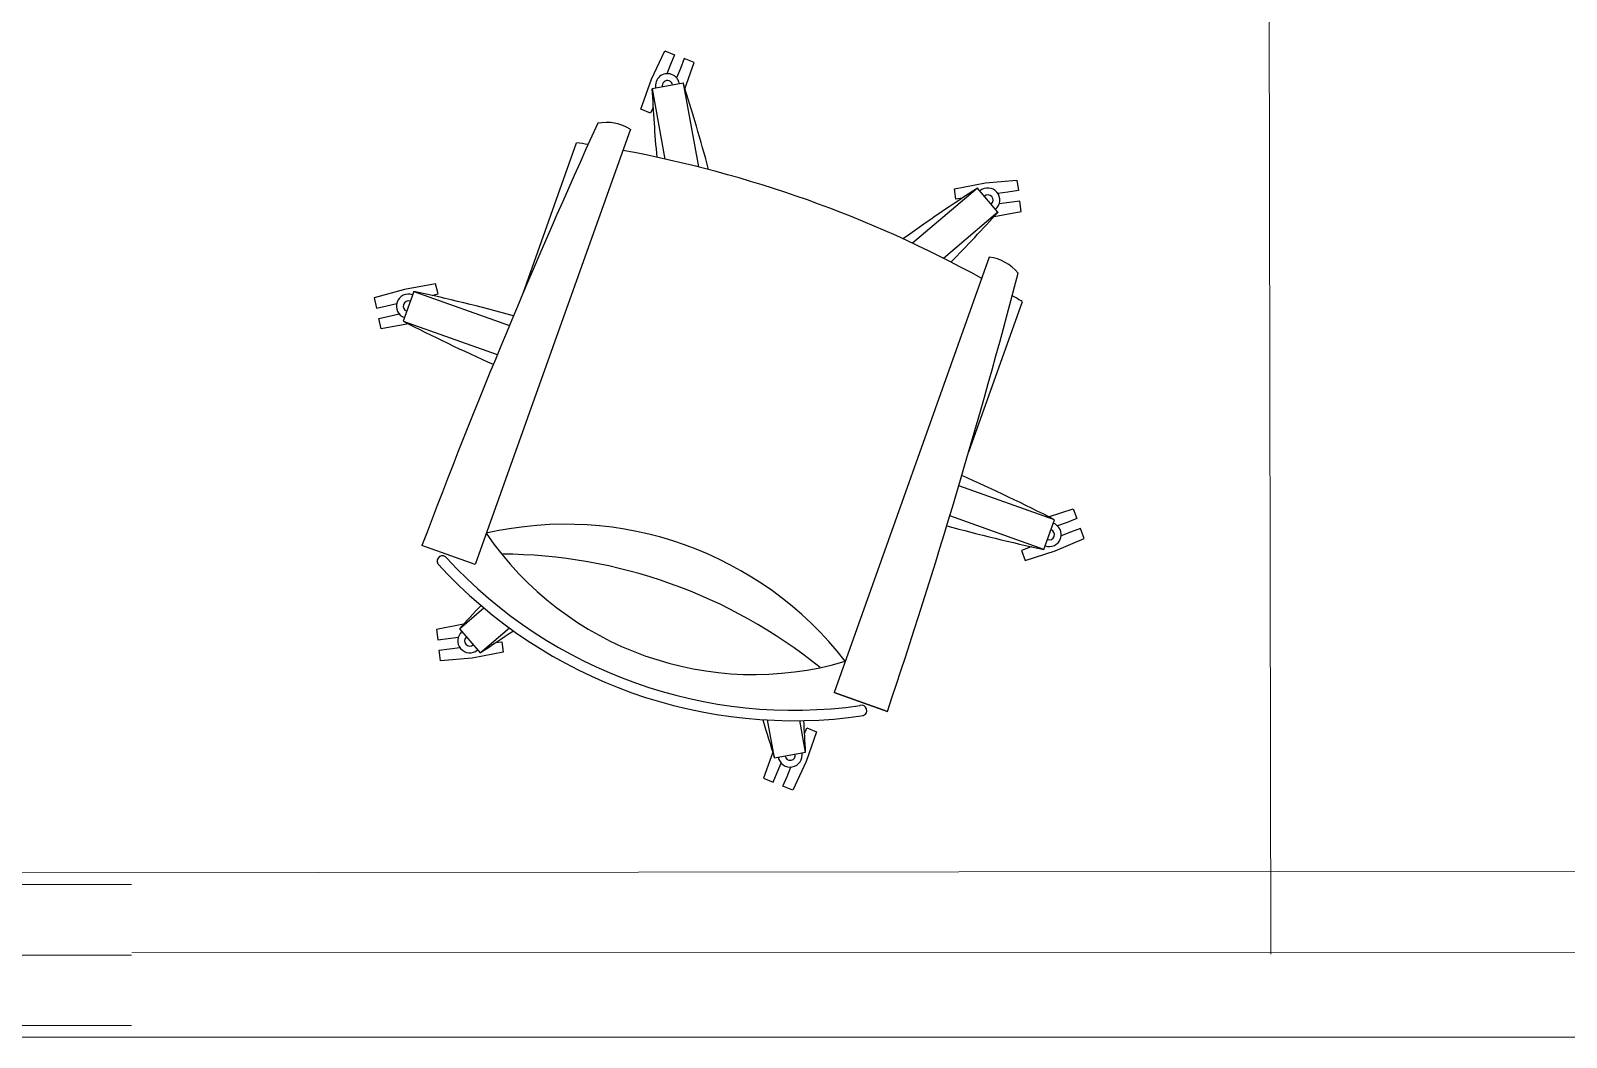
# Model space of a CAD drawing. Header units: inches. Extents: x 164.3 to 247.9, y 15.6 to 56.7.
# Drawn here: x 210.932 to 212.135, y 48.431 to 49.22 of the extents above; entities that cross this region are included whole.
import ezdxf

# ---------------------------------------------------------------- set-up
doc = ezdxf.new("R2010")
doc.units = ezdxf.units.IN
doc.header["$MEASUREMENT"] = 0
doc.set_wipeout_variables(frame=1)
doc.layers.get('0').update_dxf_attribs({"lineweight": 0})
for name, color, linetype, lineweight in [('WALL 1 100', 250, 'Continuous', 9), ('окно', 7, 'Continuous', 9), ('провода', 1, 'Continuous', 5)]:
    doc.layers.add(name, color=color, linetype=linetype, lineweight=lineweight)

# ---------------------------------------------------------------- blocks, each defined once
blk = doc.blocks.new('*U37')
blk.add_wipeout([(-69.25, 69.81), (69.25, 69.81), (69.25, -5), (-69.25, -5)]).dxf.layer = 'окно'
at = {"layer": 'окно'}
for p, q in [((-69.25, 64.81), (69.25, 64.81)), ((-69.25, 32.41), (69.25, 32.41)), ((-69.25, 0), (69.25, 0))]:
    blk.add_line(p, q, dxfattribs=at)

msp = doc.modelspace()

# ---------------------------------------------------------------- linework, layer by layer
at = {"color": 7, "linetype": 'ByBlock', "lineweight": -2}
for p, q in [((211.4184, 49.1816), (211.4289, 49.204)), ((211.4289, 49.204), (211.4366, 49.2009)), ((211.4366, 49.2009), (211.4334, 49.1933)), ((211.4442, 49.1978), (211.4411, 49.1901)), ((211.4518, 49.1947), (211.4442, 49.1978)), ((211.4446, 49.1742), (211.4518, 49.1947)), ((211.4334, 49.1933), (211.4304, 49.1859)), ((211.4411, 49.1901), (211.4381, 49.1828)), ((211.4102, 49.1582), (211.4184, 49.1816)), ((211.4432, 49.1787), (211.4189, 49.1742)), ((211.4189, 49.1742), (211.429, 49.1191)), ((211.4432, 49.1787), (211.4552, 49.1129)), ((211.4178, 49.1551), (211.4102, 49.1582)), ((211.4197, 49.1596), (211.4178, 49.1551)), ((211.4019, 49.1426), (211.2803, 48.8015)), ((211.3178, 49.0141), (211.3597, 49.1318)), ((211.6559, 49.0959), (211.6802, 49.1005)), ((211.6802, 49.1005), (211.7049, 49.1026)), ((211.7049, 49.1026), (211.706, 49.0944)), ((211.674, 49.0964), (211.6231, 49.0531)), ((211.657, 49.0877), (211.6559, 49.0959)), ((211.6618, 49.0884), (211.657, 49.0877)), ((211.69, 49.0776), (211.674, 49.0964)), ((211.6978, 49.0933), (211.6899, 49.0922)), ((211.706, 49.0944), (211.6978, 49.0933)), ((211.7071, 49.0862), (211.6989, 49.0851)), ((211.7082, 49.0781), (211.7071, 49.0862)), ((211.69, 49.0776), (211.6474, 49.0413)), ((211.6869, 49.0741), (211.7082, 49.0781)), ((211.6989, 49.0851), (211.691, 49.0841)), ((211.6832, 49.0423), (211.5616, 48.7012)), ((211.225, 49.017), (211.2012, 49.0103)), ((211.2322, 49.0154), (211.2239, 48.9922)), ((211.2493, 49.0214), (211.225, 49.017)), ((211.2322, 49.0154), (211.3071, 48.9887)), ((211.2512, 49.0134), (211.2493, 49.0214)), ((211.2012, 49.0103), (211.203, 49.0022)), ((211.203, 49.0022), (211.211, 49.0041)), ((211.211, 49.0041), (211.2188, 49.0059)), ((211.2465, 49.0123), (211.2512, 49.0134)), ((211.709, 49.0073), (211.667, 48.8896)), ((211.2049, 48.9942), (211.2129, 48.9961)), ((211.2067, 48.9862), (211.2049, 48.9942)), ((211.2281, 48.99), (211.2067, 48.9862)), ((211.2129, 48.9961), (211.2206, 48.9979)), ((211.2239, 48.9922), (211.2976, 48.9659)), ((211.7342, 48.8365), (211.6593, 48.8632)), ((211.7259, 48.8132), (211.6522, 48.8395)), ((211.7259, 48.8132), (211.7342, 48.8365)), ((211.7295, 48.8389), (211.7489, 48.8451)), ((211.7441, 48.8345), (211.7366, 48.8317)), ((211.7518, 48.8374), (211.7441, 48.8345)), ((211.7489, 48.8451), (211.7518, 48.8374)), ((211.7348, 48.8121), (211.7575, 48.8219)), ((211.7469, 48.8268), (211.7395, 48.824)), ((211.7547, 48.8297), (211.7469, 48.8268)), ((211.7575, 48.8219), (211.7547, 48.8297)), ((211.2803, 48.8015), (211.2386, 48.8163)), ((211.7161, 48.8152), (211.7084, 48.8124)), ((211.7084, 48.8124), (211.7112, 48.8046)), ((211.7112, 48.8046), (211.7348, 48.8121)), ((211.7163, 48.8153), (211.7161, 48.8152)), ((211.2681, 48.7511), (211.2872, 48.7674)), ((211.2712, 48.7546), (211.2499, 48.7506)), ((211.2499, 48.7506), (211.251, 48.7424)), ((211.2681, 48.7511), (211.2841, 48.7323)), ((211.2841, 48.7323), (211.3071, 48.7518)), ((211.251, 48.7424), (211.2592, 48.7435)), ((211.2592, 48.7435), (211.2671, 48.7446)), ((211.2963, 48.7403), (211.3011, 48.7409)), ((211.3011, 48.7409), (211.3022, 48.7328)), ((211.2521, 48.7343), (211.2603, 48.7354)), ((211.2532, 48.7261), (211.2521, 48.7343)), ((211.2779, 48.7282), (211.2532, 48.7261)), ((211.2603, 48.7354), (211.2682, 48.7364)), ((211.3022, 48.7328), (211.2779, 48.7282)), ((211.5616, 48.7012), (211.6033, 48.6863)), ((211.6033, 48.6863), (211.5616, 48.7012)), ((211.5149, 48.65), (211.5095, 48.6797)), ((211.5392, 48.6544), (211.5347, 48.6792)), ((211.5384, 48.6691), (211.5402, 48.6735)), ((211.5479, 48.6704), (211.5397, 48.6471)), ((211.5402, 48.6735), (211.5479, 48.6704)), ((211.5135, 48.6545), (211.5063, 48.634)), ((211.5149, 48.65), (211.5392, 48.6544)), ((211.517, 48.6385), (211.52, 48.6459)), ((211.5247, 48.6354), (211.5277, 48.6428)), ((211.5397, 48.6471), (211.5292, 48.6247)), ((211.5063, 48.634), (211.5139, 48.6309)), ((211.5139, 48.6309), (211.517, 48.6385)), ((211.5215, 48.6278), (211.5247, 48.6354)), ((211.5292, 48.6247), (211.5215, 48.6278))]:
    msp.add_line(p, q, dxfattribs=at)
for centre, radius, start, end in [((211.431, 49.1765), 0.00947, 10.3839, 190.3839), ((212.8927, 49.2498), 1.4758, 182.9361, 185.027), ((211.431, 49.1765), 0.00412, 10.3839, 190.3839), ((210.0383, 48.7268), 1.4758, 15.0843, 17.8317), ((216.2235, 46.9339), 5.3285, 155.458, 159.3121), ((211.3833, 49.1126), 0.0352, 58.2222, 101.3884), ((211.225, 48.2015), 0.9401, 81.2012, 81.758), ((211.225, 48.2015), 0.9401, 61.2437, 79.5242), ((212.4764, 47.8578), 1.4758, 122.9361, 125.6836), ((211.682, 49.087), 0.00947, 310.3839, 130.3839), ((211.682, 49.087), 0.00412, 310.3839, 130.3839), ((210.5962, 50.0683), 1.4758, 315.7409, 317.8317), ((211.6786, 49.0074), 0.0352, 39.3795, 82.5457), ((206.5515, 50.381), 5.3285, 341.4557, 345.3098), ((210.9211, 47.5728), 1.4758, 74.709, 77.8317), ((211.228, 49.0038), 0.00947, 70.3839, 250.3839), ((211.228, 49.0038), 0.00412, 70.3839, 250.3839), ((211.225, 48.2015), 0.9401, 59.0099, 59.5666), ((211.8953, 50.3063), 1.4758, 242.9361, 245.9769), ((211.0628, 47.5223), 1.4758, 62.9361, 66.0589), ((211.7301, 48.8249), 0.00947, 250.3839, 70.3839), ((211.3513, 48.556), 0.277, 37.7661, 103.0017), ((211.4986, 48.9693), 0.254, 214.3751, 286.3927), ((212.037, 50.2559), 1.4758, 254.7909, 257.8317), ((211.7301, 48.8249), 0.00412, 250.3839, 70.3839), ((211.2994, 48.4103), 0.3993, 51.0228, 89.745), ((211.2547, 48.8041), 0.00418, 33.311, 211.6948), ((211.5299, 49.0569), 0.3778, 222.4526, 278.3153), ((211.5299, 49.0569), 0.3696, 222.6767, 278.0911), ((212.3619, 47.7604), 1.4758, 136.8686, 137.8317), ((210.4817, 49.9709), 1.4758, 302.9361, 304.1521), ((211.2761, 48.7417), 0.00947, 130.3839, 310.3839), ((211.2761, 48.7417), 0.00412, 130.3839, 310.3839), ((211.5831, 48.687), 0.00418, 289.073, 107.4568), ((212.9198, 49.1019), 1.4758, 196.6158, 197.8317), ((210.0654, 48.5788), 1.4758, 2.9361, 3.8993), ((211.5271, 48.6522), 0.00947, 190.3839, 10.3839), ((211.5271, 48.6522), 0.00412, 190.3839, 10.3839)]:
    msp.add_arc(centre, radius, start, end, dxfattribs=at)
at = {"layer": 'WALL 1 100', "color": 0}
for p, q in [((228.152, 48.5785), (209.4313, 48.5582)), ((228.1488, 48.4311), (209.2798, 48.4311))]:
    msp.add_line(p, q, dxfattribs=at)
at = {"layer": 'провода', "color": 1}
for p, q in [((211.9019, 49.5505), (211.9038, 48.4961)), ((209.354, 48.4981), (222.3024, 48.4958))]:
    msp.add_line(p, q, dxfattribs=at)

# ---------------------------------------------------------------- next in the draw order: block references
at = {"layer": 'провода', "color": 7, "linetype": 'ByBlock', "lineweight": 0, "xscale": 0.001706489199781909, "yscale": 0.001706489199781909, "zscale": 0.001706489199781909}
msp.add_blockref('*U37', (210.8929, 48.4402), dxfattribs=at)

doc.saveas('drawing.dxf')
